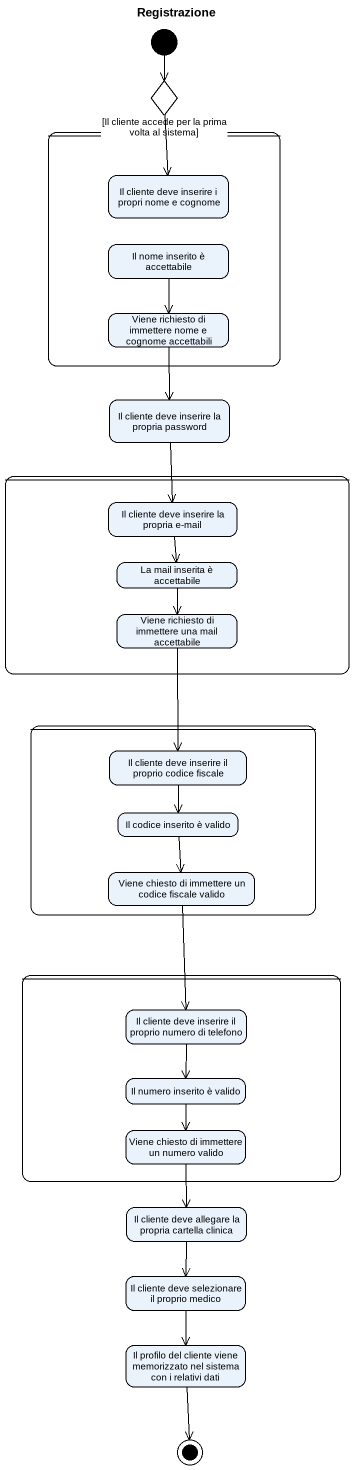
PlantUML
@startuml
title Registrazione
hide empty description
state "[Il cliente accede per la prima volta al sistema]" as Il_cliente_accede_per_la <<choice>>
state " " as state1 {
  state "Il cliente deve inserire i propri nome e cognome" as Il_cliente_deve_inserire_i
  state "Il nome inserito è accettabile" as Il_nome_inserito_è
  state "Viene richiesto di immettere nome e cognome accettabili" as Viene_richiesto_di
}
state "Il cliente deve inserire la propria password" as Il_cliente_deve_inserire_la
state " " as state2 {
  state "Il cliente deve inserire la propria e-mail" as Il_cliente_deve_inserire_la_2
  state "La mail inserita è accettabile" as La_mail_inserita_è
  state "Viene richiesto di immettere una mail accettabile" as Viene_richiesto_di_2
}
state " " as state3 {
  state "Il cliente deve inserire il proprio codice fiscale" as Il_cliente_deve_inserire_il
  state "Il codice inserito è valido" as Il_codice_inserito_è_valido
  state "Viene chiesto di immettere un codice fiscale valido" as Viene_chiesto_di_immettere
}
state " " as state4 {
  state "Il cliente deve inserire il proprio numero di telefono" as Il_cliente_deve_inserire_il_2
  state "Il numero inserito è valido" as Il_numero_inserito_è_valido
  state "Viene chiesto di immettere un numero valido" as Viene_chiesto_di_immettere_2
}
state "Il cliente deve allegare la propria cartella clinica" as Il_cliente_deve_allegare_la
state "Il cliente deve selezionare il proprio medico" as Il_cliente_deve_selezionare
state "Il profilo del cliente viene memorizzato nel sistema con i relativi dati" as Il_profilo_del_cliente
[*] --> Il_cliente_accede_per_la
Il_cliente_accede_per_la --> Il_cliente_deve_inserire_i
Il_nome_inserito_è --> Viene_richiesto_di
Viene_richiesto_di --> Il_cliente_deve_inserire_la
Il_cliente_deve_inserire_la --> Il_cliente_deve_inserire_la_2
Il_cliente_deve_inserire_la_2 --> La_mail_inserita_è
La_mail_inserita_è --> Viene_richiesto_di_2
Viene_richiesto_di_2 --> Il_cliente_deve_inserire_il
Il_cliente_deve_inserire_il --> Il_codice_inserito_è_valido
Il_codice_inserito_è_valido --> Viene_chiesto_di_immettere
Viene_chiesto_di_immettere --> Il_cliente_deve_inserire_il_2
Il_cliente_deve_inserire_il_2 --> Il_numero_inserito_è_valido
Il_numero_inserito_è_valido --> Viene_chiesto_di_immettere_2
Viene_chiesto_di_immettere_2 --> Il_cliente_deve_allegare_la
Il_cliente_deve_allegare_la --> Il_cliente_deve_selezionare
Il_cliente_deve_selezionare --> Il_profilo_del_cliente
Il_profilo_del_cliente --> [*]
@enduml
